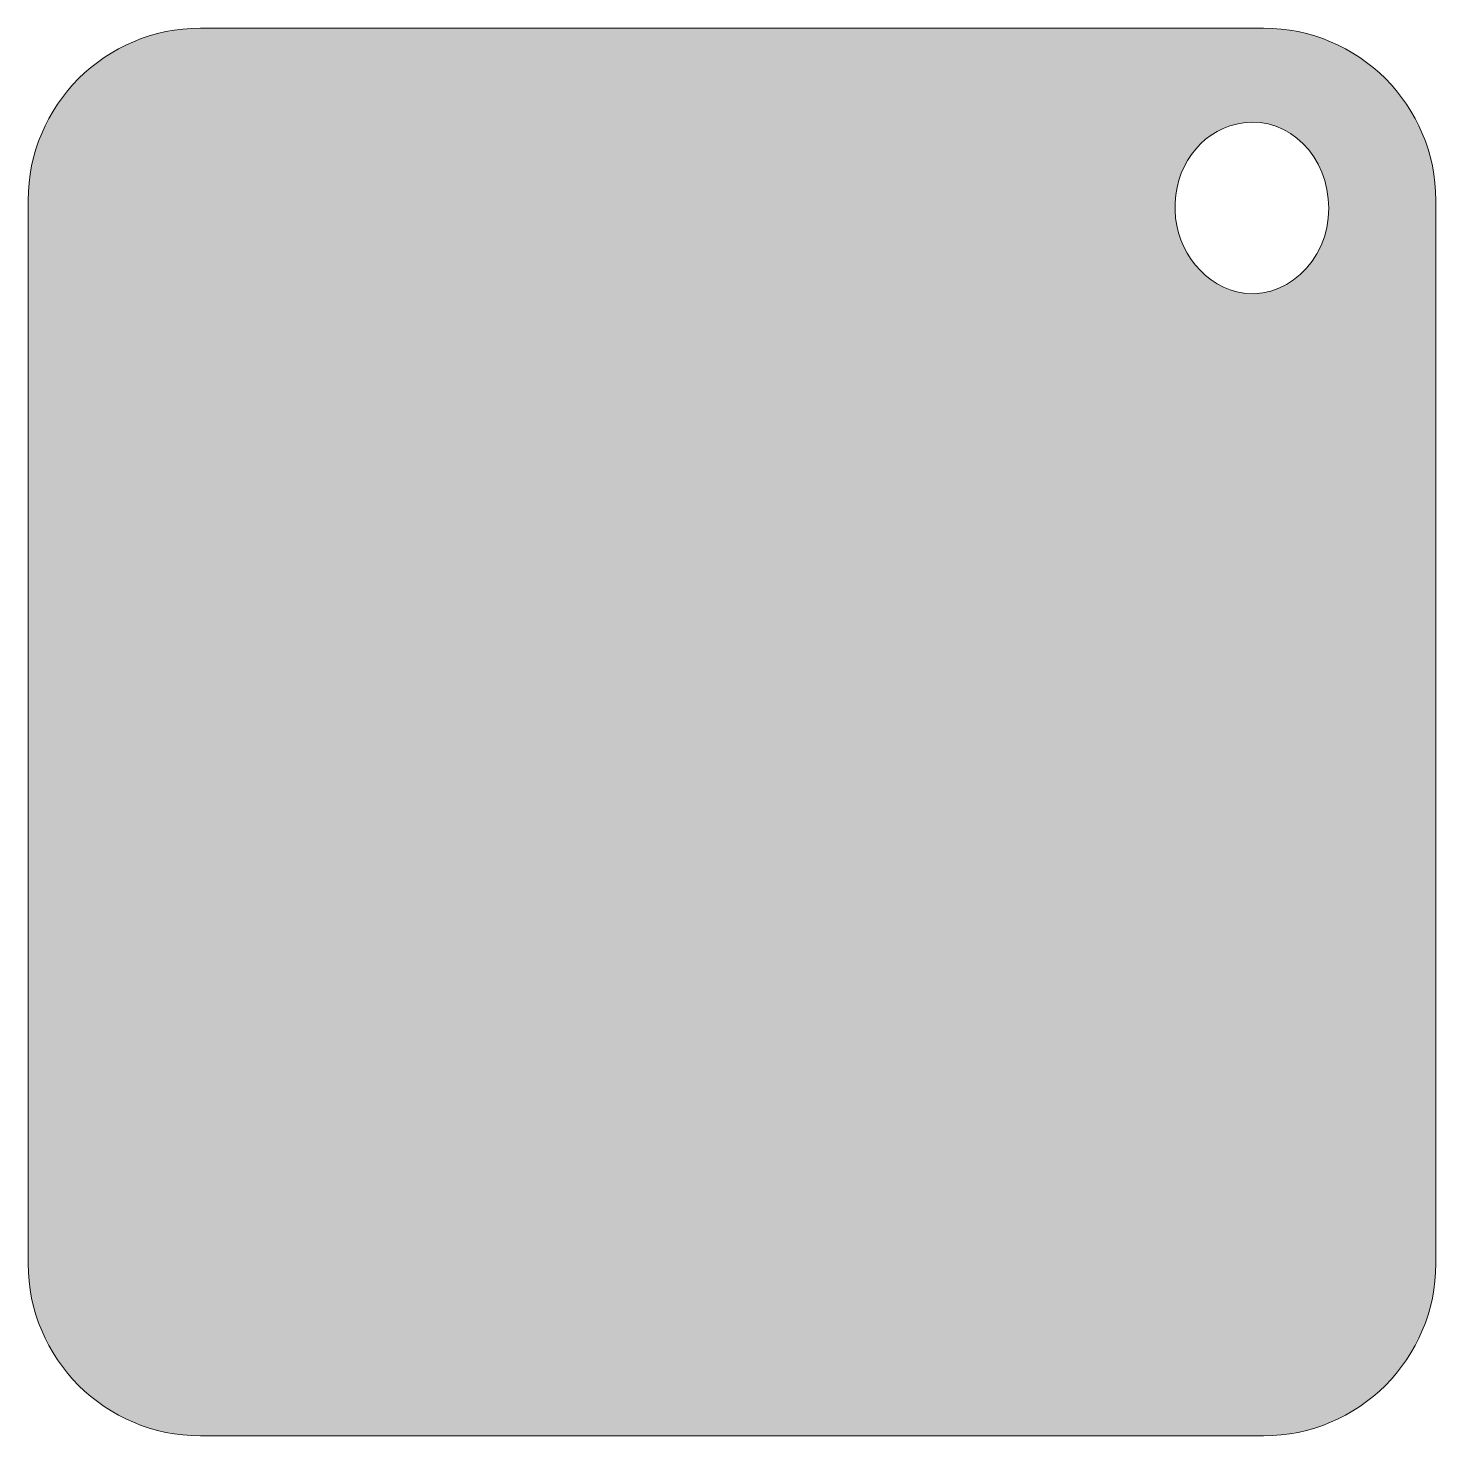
# Model space of a CAD drawing. Header units: inches. Extents: x 0 to 6, y -31.11 to -25.11.
import ezdxf

# ---------------------------------------------------------------- set-up
doc = ezdxf.new("R2010")
doc.units = ezdxf.units.IN
doc.header["$MEASUREMENT"] = 0
doc.layers.add('_U+0421_U+043B_U+043E_U+0439 1', color=7, linetype='Continuous')

msp = doc.modelspace()

# ---------------------------------------------------------------- hatches: boundary and pattern name
at = {"layer": '_U+0421_U+043B_U+043E_U+0439 1', "true_color": 0xffffff}
h = msp.add_hatch(color=7, dxfattribs=at)
h.dxf.hatch_style = 2
edge = h.paths.add_edge_path()
edge.add_spline(control_points=[(5.2654, -25.1111), (5.2654, -25.1111), (0.7346, -25.1111), (0.7346, -25.1111), (0.3289, -25.1111), (0, -25.44), (0, -25.8457), (0, -25.8457), (0, -30.3765), (0, -30.3765), (0, -30.7822), (0.3289, -31.1111), (0.7346, -31.1111), (0.7346, -31.1111), (5.2654, -31.1111), (5.2654, -31.1111), (5.6711, -31.1111), (6, -30.7822), (6, -30.3765), (6, -30.3765), (6, -25.8457), (6, -25.8457), (6, -25.44), (5.6711, -25.1111), (5.2654, -25.1111)], knot_values=[0, 0, 0, 0, 1, 1, 1, 2, 2, 2, 3, 3, 3, 4, 4, 4, 5, 5, 5, 6, 6, 6, 7, 7, 7, 8, 8, 8, 8], degree=3, periodic=1)
edge = h.paths.add_edge_path()
edge.add_spline(control_points=[(5.1522, -26.235), (4.9932, -26.1956), (4.8797, -26.0324), (4.8886, -25.8546), (4.8969, -25.6774), (5.0179, -25.5365), (5.1804, -25.5142), (5.3732, -25.4874), (5.5433, -25.6582), (5.5437, -25.8786), (5.5443, -26.1074), (5.3501, -26.2836), (5.1522, -26.235)], knot_values=[0, 0, 0, 0, 1, 1, 1, 2, 2, 2, 3, 3, 3, 4, 4, 4, 4], degree=3, periodic=1)

# ---------------------------------------------------------------- linework, layer by layer
at = {"layer": '_U+0421_U+043B_U+043E_U+0439 1', "lineweight": 0}
for points, knots in [([(5.2654, -25.1111), (5.2654, -25.1111), (0.7346, -25.1111), (0.7346, -25.1111), (0.3289, -25.1111), (0, -25.44), (0, -25.8457), (0, -25.8457), (0, -30.3765), (0, -30.3765), (0, -30.7822), (0.3289, -31.1111), (0.7346, -31.1111), (0.7346, -31.1111), (5.2654, -31.1111), (5.2654, -31.1111), (5.6711, -31.1111), (6, -30.7822), (6, -30.3765), (6, -30.3765), (6, -25.8457), (6, -25.8457), (6, -25.44), (5.6711, -25.1111), (5.2654, -25.1111)], [0, 0, 0, 0, 1, 1, 1, 2, 2, 2, 3, 3, 3, 4, 4, 4, 5, 5, 5, 6, 6, 6, 7, 7, 7, 8, 8, 8, 8]), ([(5.1522, -26.235), (4.9932, -26.1956), (4.8797, -26.0324), (4.8886, -25.8546), (4.8969, -25.6774), (5.0179, -25.5365), (5.1804, -25.5142), (5.3732, -25.4874), (5.5433, -25.6582), (5.5437, -25.8786), (5.5443, -26.1074), (5.3501, -26.2836), (5.1522, -26.235)], [0, 0, 0, 0, 1, 1, 1, 2, 2, 2, 3, 3, 3, 4, 4, 4, 4])]:
    msp.add_open_spline(points, degree=3, knots=knots, dxfattribs=at)

doc.saveas('drawing.dxf')
